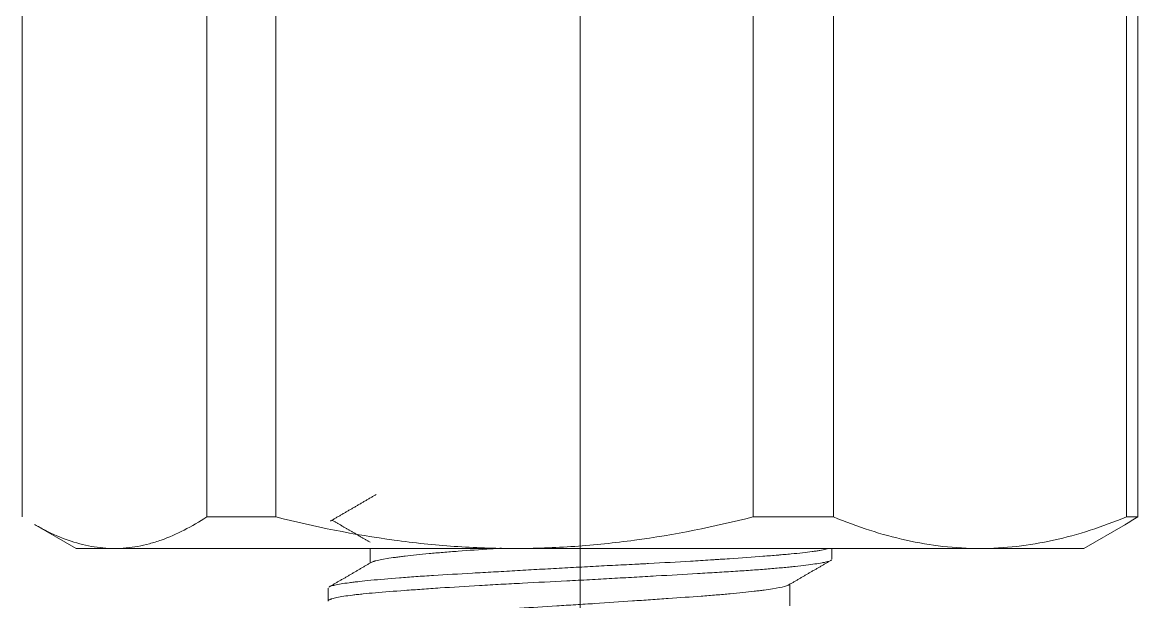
# Model space of a CAD drawing. Extents: x 8168 to 8762, y -18192 to -17772.
# Drawn here: x 8267.02 to 8280.3, y -18123.07 to -18116.17 of the extents above; entities that cross this region are included whole.
import ezdxf

# ---------------------------------------------------------------- set-up
doc = ezdxf.new("R2010")
doc.units = 0
doc.header["$MEASUREMENT"] = 0
doc.linetypes.add('CENTER', pattern=[47.5, 22, -8.5, 8.5, -8.5])
doc.linetypes.add('HIDDEN2', pattern=[4.7625, 3.175, -1.5875])
doc.layers.add('1', color=4, linetype='HIDDEN2')

msp = doc.modelspace()

# ---------------------------------------------------------------- linework, layer by layer
at = {"layer": '1', "color": 1, "linetype": 'CENTER', "lineweight": 13}
msp.add_line((8273.659, -18057.099, 0), (8273.659, -18129.941, 0), dxfattribs=at)
at = {"layer": '1', "color": 7, "linetype": 'Continuous', "lineweight": 18}
for p, q in [((8267.018, -18122.065, 0), (8267.018, -18102.816, 0)), ((8269.215, -18122.065, 0), (8269.215, -18102.816, 0)), ((8270.035, -18122.065, 0), (8270.035, -18102.816, 0)), ((8275.721, -18122.065, 0), (8275.721, -18102.816, 0)), ((8276.676, -18122.065, 0), (8276.676, -18102.816, 0)), ((8280.165, -18122.065, 0), (8280.165, -18102.816, 0)), ((8280.3, -18122.065, 0), (8280.3, -18102.816, 0)), ((8270.035, -18122.065, 0), (8269.215, -18122.065, 0)), ((8276.676, -18122.065, 0), (8275.721, -18122.065, 0)), ((8280.3, -18122.065, 0), (8280.165, -18122.065, 0)), ((8267.163, -18122.155, 0), (8267.659, -18122.441, 0)), ((8279.659, -18122.441, 0), (8280.154, -18122.155, 0)), ((8268.116, -18122.441, 0), (8267.659, -18122.441, 0)), ((8268.116, -18122.441, 0), (8272.878, -18122.441, 0)), ((8271.159, -18122.441, 0), (8271.159, -18122.616, 0)), ((8272.878, -18122.441, 0), (8278.42, -18122.441, 0)), ((8276.659, -18122.568, 0), (8276.659, -18122.441, 0)), ((8278.42, -18122.441, 0), (8279.659, -18122.441, 0)), ((8276.159, -18123.124, 0), (8276.159, -18122.866, 0)), ((8270.659, -18122.913, 0), (8270.659, -18123.068, 0))]:
    msp.add_line(p, q, dxfattribs=at)
for points, degree in [([(8271.23, -18121.799, 0), (8270.959, -18121.957, 0), (8270.688, -18122.114, 0)], 2), ([(8280.147, -18122.159, 0), (8280.198, -18122.13, 0), (8280.249, -18122.098, 0), (8280.3, -18122.065, 0)], 3), ([(8270.706, -18122.103, 0), (8270.933, -18122.235, 0), (8271.159, -18122.366, 0)], 2), ([(8271.182, -18122.602, 0), (8270.925, -18122.751, 0), (8270.668, -18122.901, 0)], 2), ([(8276.139, -18122.877, 0), (8276.397, -18122.728, 0), (8276.654, -18122.578, 0)], 2)]:
    msp.add_open_spline(points, degree=degree, dxfattribs=at)
for points, knots in [([(8268.116, -18122.441, 0), (8268.209, -18122.441, 0), (8268.301, -18122.432, 0), (8268.44, -18122.407, 0), (8268.486, -18122.397, 0), (8268.555, -18122.378, 0), (8268.579, -18122.371, 0), (8268.625, -18122.357, 0), (8268.833, -18122.288, 0), (8269.036, -18122.181, 0), (8269.215, -18122.065, 0)], [0, 0, 0, 0, 0.25, 0.25, 0.375, 0.375, 0.4375, 0.4375, 0.5, 1, 1, 1, 1]), ([(8272.878, -18122.441, 0), (8272.64, -18122.441, 0), (8272.401, -18122.432, 0), (8271.921, -18122.399, 0), (8271.683, -18122.374, 0), (8270.971, -18122.277, 0), (8270.501, -18122.182, 0), (8270.035, -18122.065, 0)], [0, 0, 0, 0, 0.25, 0.25, 0.5, 0.5, 1, 1, 1, 1]), ([(8275.721, -18122.065, 0), (8275.253, -18122.183, 0), (8274.782, -18122.278, 0), (8274.071, -18122.374, 0), (8273.834, -18122.399, 0), (8273.357, -18122.432, 0), (8273.118, -18122.441, 0), (8272.878, -18122.441, 0)], [0, 0, 0, 0, 0.5, 0.5, 0.75, 0.75, 1, 1, 1, 1]), ([(8278.42, -18122.441, 0), (8278.274, -18122.441, 0), (8278.127, -18122.432, 0), (8277.833, -18122.399, 0), (8277.687, -18122.374, 0), (8277.25, -18122.277, 0), (8276.962, -18122.182, 0), (8276.676, -18122.065, 0)], [0, 0, 0, 0, 0.25, 0.25, 0.5, 0.5, 1, 1, 1, 1]), ([(8280.165, -18122.065, 0), (8279.878, -18122.183, 0), (8279.589, -18122.278, 0), (8279.153, -18122.374, 0), (8279.007, -18122.399, 0), (8278.714, -18122.432, 0), (8278.568, -18122.441, 0), (8278.42, -18122.441, 0)], [0, 0, 0, 0, 0.5, 0.5, 0.75, 0.75, 1, 1, 1, 1]), ([(8268.116, -18122.441, 0), (8268.024, -18122.441, 0), (8267.932, -18122.432, 0), (8267.748, -18122.399, 0), (8267.656, -18122.375, 0), (8267.473, -18122.31, 0), (8267.382, -18122.27, 0), (8267.267, -18122.212, 0), (8267.244, -18122.2, 0), (8267.205, -18122.178, 0), (8267.189, -18122.169, 0), (8267.172, -18122.16, 0)], [0, 0, 0, 0, 0.291365, 0.291365, 0.582729, 0.582729, 0.874094, 0.874094, 0.946935, 0.946935, 1, 1, 1, 1]), ([(8270.676, -18122.896, 0), (8270.68, -18122.894, 0), (8270.685, -18122.892, 0), (8270.703, -18122.886, 0), (8270.72, -18122.881, 0), (8270.782, -18122.868, 0), (8270.839, -18122.858, 0), (8270.929, -18122.847, 0), (8270.948, -18122.844, 0), (8270.988, -18122.839, 0), (8271.009, -18122.837, 0), (8271.074, -18122.829, 0), (8271.12, -18122.825, 0), (8271.27, -18122.81, 0), (8271.382, -18122.8, 0), (8271.539, -18122.788, 0), (8271.571, -18122.785, 0), (8271.637, -18122.781, 0), (8271.671, -18122.778, 0), (8271.773, -18122.771, 0), (8271.843, -18122.767, 0), (8272.061, -18122.753, 0), (8272.215, -18122.744, 0), (8272.419, -18122.732, 0), (8272.46, -18122.73, 0), (8272.543, -18122.725, 0), (8272.585, -18122.723, 0), (8272.711, -18122.716, 0), (8272.881, -18122.706, 0), (8273.055, -18122.696, 0), (8273.188, -18122.688, 0), (8273.232, -18122.686, 0), (8273.321, -18122.681, 0), (8273.367, -18122.678, 0), (8273.501, -18122.671, 0), (8273.591, -18122.666, 0), (8273.77, -18122.657, 0), (8273.948, -18122.647, 0), (8274.125, -18122.638, 0), (8274.257, -18122.632, 0), (8274.301, -18122.629, 0), (8274.367, -18122.626, 0), (8274.389, -18122.625, 0), (8274.433, -18122.623, 0), (8274.454, -18122.621, 0), (8274.649, -18122.611, 0), (8274.816, -18122.602, 0), (8275.056, -18122.587, 0), (8275.135, -18122.583, 0), (8275.231, -18122.576, 0), (8275.25, -18122.575, 0), (8275.289, -18122.573, 0), (8275.307, -18122.571, 0), (8275.364, -18122.568, 0), (8275.401, -18122.565, 0), (8275.581, -18122.553, 0), (8275.715, -18122.543, 0), (8275.899, -18122.529, 0), (8275.958, -18122.524, 0), (8276.028, -18122.519, 0), (8276.042, -18122.517, 0), (8276.069, -18122.515, 0), (8276.109, -18122.512, 0), (8276.147, -18122.508, 0), (8276.269, -18122.497, 0), (8276.353, -18122.488, 0), (8276.44, -18122.476, 0), (8276.465, -18122.472, 0), (8276.487, -18122.469, 0), (8276.502, -18122.466, 0), (8276.509, -18122.465, 0), (8276.544, -18122.459, 0), (8276.567, -18122.454, 0), (8276.598, -18122.446, 0), (8276.608, -18122.443, 0), (8276.616, -18122.44, 0)], [0, 0, 0, 0, 0.01325, 0.01325, 0.0445, 0.0445, 0.107, 0.107, 0.122625, 0.122625, 0.13825, 0.13825, 0.1695, 0.1695, 0.232, 0.232, 0.247625, 0.247625, 0.26325, 0.26325, 0.2945, 0.2945, 0.357, 0.357, 0.372625, 0.372625, 0.38825, 0.38825, 0.4195, 0.45075, 0.45075, 0.466375, 0.466375, 0.482, 0.482, 0.51325, 0.51325, 0.5445, 0.57575, 0.57575, 0.591375, 0.591375, 0.599187, 0.599187, 0.607, 0.607, 0.6695, 0.6695, 0.70075, 0.70075, 0.708562, 0.708562, 0.716375, 0.716375, 0.732, 0.732, 0.7945, 0.7945, 0.82575, 0.82575, 0.833562, 0.833562, 0.841375, 0.857, 0.857, 0.9195, 0.9195, 0.935125, 0.942938, 0.942938, 0.95075, 0.95075, 0.982, 0.982, 1, 1, 1, 1]), ([(8271.179, -18122.604, 0), (8271.179, -18122.604, 0), (8271.18, -18122.604, 0), (8271.185, -18122.601, 0), (8271.191, -18122.599, 0), (8271.201, -18122.595, 0), (8271.205, -18122.594, 0), (8271.212, -18122.592, 0), (8271.216, -18122.591, 0), (8271.254, -18122.58, 0), (8271.301, -18122.571, 0), (8271.391, -18122.556, 0), (8271.424, -18122.551, 0), (8271.478, -18122.544, 0), (8271.497, -18122.542, 0), (8271.537, -18122.537, 0), (8271.557, -18122.534, 0), (8271.662, -18122.521, 0), (8271.757, -18122.511, 0), (8271.915, -18122.497, 0), (8271.971, -18122.492, 0), (8272.087, -18122.483, 0), (8272.147, -18122.478, 0), (8272.332, -18122.464, 0), (8272.463, -18122.455, 0), (8272.635, -18122.443, 0), (8272.67, -18122.44, 0), (8272.712, -18122.437, 0), (8272.718, -18122.437, 0), (8272.725, -18122.437, 0)], [0, 0, 0, 0, 0.004806, 0.004806, 0.047732, 0.047732, 0.069195, 0.069195, 0.090658, 0.090658, 0.262362, 0.262362, 0.348213, 0.348213, 0.391139, 0.391139, 0.434065, 0.434065, 0.605769, 0.605769, 0.69162, 0.69162, 0.777472, 0.777472, 0.949176, 0.949176, 0.992102, 0.992102, 1, 1, 1, 1]), ([(8276.647, -18122.583, 0), (8276.638, -18122.588, 0), (8276.624, -18122.593, 0), (8276.597, -18122.6, 0), (8276.583, -18122.604, 0), (8276.566, -18122.607, 0), (8276.555, -18122.609, 0), (8276.549, -18122.61, 0), (8276.518, -18122.616, 0), (8276.489, -18122.621, 0), (8276.392, -18122.635, 0), (8276.313, -18122.644, 0), (8276.197, -18122.657, 0), (8276.173, -18122.659, 0), (8276.135, -18122.663, 0), (8276.122, -18122.664, 0), (8276.096, -18122.667, 0), (8276.03, -18122.673, 0), (8275.959, -18122.679, 0), (8275.841, -18122.689, 0), (8275.778, -18122.694, 0), (8275.648, -18122.703, 0), (8275.581, -18122.708, 0), (8275.475, -18122.714, 0), (8275.438, -18122.717, 0), (8275.365, -18122.721, 0), (8275.328, -18122.724, 0), (8275.215, -18122.73, 0), (8275.137, -18122.735, 0), (8274.901, -18122.749, 0), (8274.736, -18122.758, 0), (8274.521, -18122.771, 0), (8274.478, -18122.773, 0), (8274.391, -18122.778, 0), (8274.347, -18122.781, 0), (8274.216, -18122.788, 0), (8274.04, -18122.798, 0), (8273.863, -18122.808, 0), (8273.684, -18122.818, 0), (8273.594, -18122.822, 0), (8273.323, -18122.836, 0), (8273.146, -18122.845, 0), (8272.886, -18122.859, 0), (8272.8, -18122.863, 0), (8272.672, -18122.87, 0), (8272.63, -18122.872, 0), (8272.546, -18122.877, 0), (8272.504, -18122.88, 0), (8272.298, -18122.892, 0), (8272.141, -18122.901, 0), (8271.918, -18122.916, 0), (8271.846, -18122.921, 0), (8271.742, -18122.928, 0), (8271.707, -18122.931, 0), (8271.639, -18122.936, 0), (8271.606, -18122.938, 0), (8271.445, -18122.95, 0), (8271.328, -18122.959, 0), (8271.172, -18122.973, 0), (8271.123, -18122.977, 0), (8271.054, -18122.984, 0), (8271.032, -18122.987, 0), (8270.989, -18122.991, 0), (8270.969, -18122.994, 0), (8270.873, -18123.005, 0), (8270.811, -18123.015, 0), (8270.741, -18123.03, 0), (8270.721, -18123.035, 0), (8270.701, -18123.041, 0), (8270.697, -18123.042, 0), (8270.691, -18123.045, 0), (8270.681, -18123.049, 0), (8270.674, -18123.052, 0), (8270.663, -18123.059, 0), (8270.659, -18123.064, 0), (8270.659, -18123.068, 0)], [0, 0, 0, 0, 0.032895, 0.032895, 0.04758, 0.054922, 0.054922, 0.062265, 0.062265, 0.091635, 0.091635, 0.150376, 0.150376, 0.165061, 0.165061, 0.172404, 0.172404, 0.179746, 0.209116, 0.209116, 0.238487, 0.238487, 0.267857, 0.267857, 0.282542, 0.282542, 0.297227, 0.297227, 0.326598, 0.326598, 0.385338, 0.385338, 0.400023, 0.400023, 0.414709, 0.414709, 0.444079, 0.473449, 0.473449, 0.50282, 0.50282, 0.56156, 0.56156, 0.590931, 0.590931, 0.605616, 0.605616, 0.620301, 0.620301, 0.679041, 0.679041, 0.708412, 0.708412, 0.723097, 0.723097, 0.737782, 0.737782, 0.796523, 0.796523, 0.825893, 0.825893, 0.840578, 0.840578, 0.855263, 0.855263, 0.914004, 0.914004, 0.943374, 0.943374, 0.950717, 0.950717, 0.958059, 0.972745, 0.972745, 1, 1, 1, 1]), ([(8276.144, -18122.874, 0), (8276.142, -18122.876, 0), (8276.138, -18122.878, 0), (8276.13, -18122.881, 0), (8276.123, -18122.884, 0), (8276.109, -18122.888, 0), (8276.102, -18122.891, 0), (8276.058, -18122.902, 0), (8276.011, -18122.912, 0), (8275.92, -18122.926, 0), (8275.887, -18122.931, 0), (8275.832, -18122.938, 0), (8275.813, -18122.941, 0), (8275.774, -18122.946, 0), (8275.753, -18122.948, 0), (8275.647, -18122.961, 0), (8275.552, -18122.971, 0), (8275.394, -18122.985, 0), (8275.339, -18122.99, 0), (8275.222, -18122.999, 0), (8275.162, -18123.004, 0), (8274.977, -18123.018, 0), (8274.847, -18123.027, 0), (8274.675, -18123.039, 0), (8274.641, -18123.041, 0), (8274.57, -18123.046, 0), (8274.534, -18123.049, 0), (8274.427, -18123.056, 0), (8274.355, -18123.061, 0), (8274.136, -18123.076, 0), (8273.987, -18123.086, 0), (8273.798, -18123.099, 0), (8273.76, -18123.101, 0), (8273.683, -18123.106, 0), (8273.645, -18123.108, 0), (8273.532, -18123.116, 0), (8273.456, -18123.12, 0), (8273.232, -18123.134, 0), (8273.084, -18123.143, 0), (8272.902, -18123.155, 0), (8272.865, -18123.157, 0), (8272.794, -18123.162, 0), (8272.758, -18123.164, 0), (8272.653, -18123.172, 0), (8272.516, -18123.181, 0), (8272.385, -18123.191, 0), (8272.289, -18123.199, 0), (8272.242, -18123.202, 0), (8272.196, -18123.206, 0), (8272.165, -18123.209, 0), (8272.15, -18123.21, 0), (8272.074, -18123.216, 0), (8272.016, -18123.221, 0), (8271.906, -18123.231, 0), (8271.853, -18123.236, 0), (8271.752, -18123.245, 0), (8271.704, -18123.25, 0), (8271.636, -18123.257, 0), (8271.614, -18123.259, 0), (8271.581, -18123.262, 0), (8271.571, -18123.264, 0), (8271.55, -18123.266, 0), (8271.54, -18123.267, 0), (8271.45, -18123.278, 0), (8271.383, -18123.287, 0), (8271.301, -18123.302, 0), (8271.271, -18123.308, 0), (8271.246, -18123.314, 0), (8271.236, -18123.316, 0), (8271.232, -18123.318, 0), (8271.218, -18123.321, 0), (8271.21, -18123.324, 0), (8271.175, -18123.337, 0), (8271.16, -18123.347, 0), (8271.159, -18123.357, 0), (8271.159, -18123.357, 0), (8271.159, -18123.357, 0)], [0, 0, 0, 0, 0.010297, 0.010297, 0.025264, 0.025264, 0.04023, 0.04023, 0.100096, 0.100096, 0.130029, 0.130029, 0.144995, 0.144995, 0.159962, 0.159962, 0.219828, 0.219828, 0.249761, 0.249761, 0.279694, 0.279694, 0.339559, 0.339559, 0.354526, 0.354526, 0.369492, 0.369492, 0.399425, 0.399425, 0.459291, 0.459291, 0.474258, 0.474258, 0.489224, 0.489224, 0.519157, 0.519157, 0.579023, 0.579023, 0.593989, 0.593989, 0.608956, 0.608956, 0.638889, 0.668822, 0.668822, 0.683788, 0.691271, 0.691271, 0.698755, 0.698755, 0.728688, 0.728688, 0.758621, 0.758621, 0.788553, 0.788553, 0.80352, 0.80352, 0.811003, 0.811003, 0.818486, 0.818486, 0.878352, 0.878352, 0.908285, 0.915768, 0.915768, 0.923252, 0.923252, 0.938218, 0.938218, 0.998084, 0.998084, 1, 1, 1, 1])]:
    msp.add_open_spline(points, degree=3, knots=knots, dxfattribs=at)

doc.saveas('drawing.dxf')
